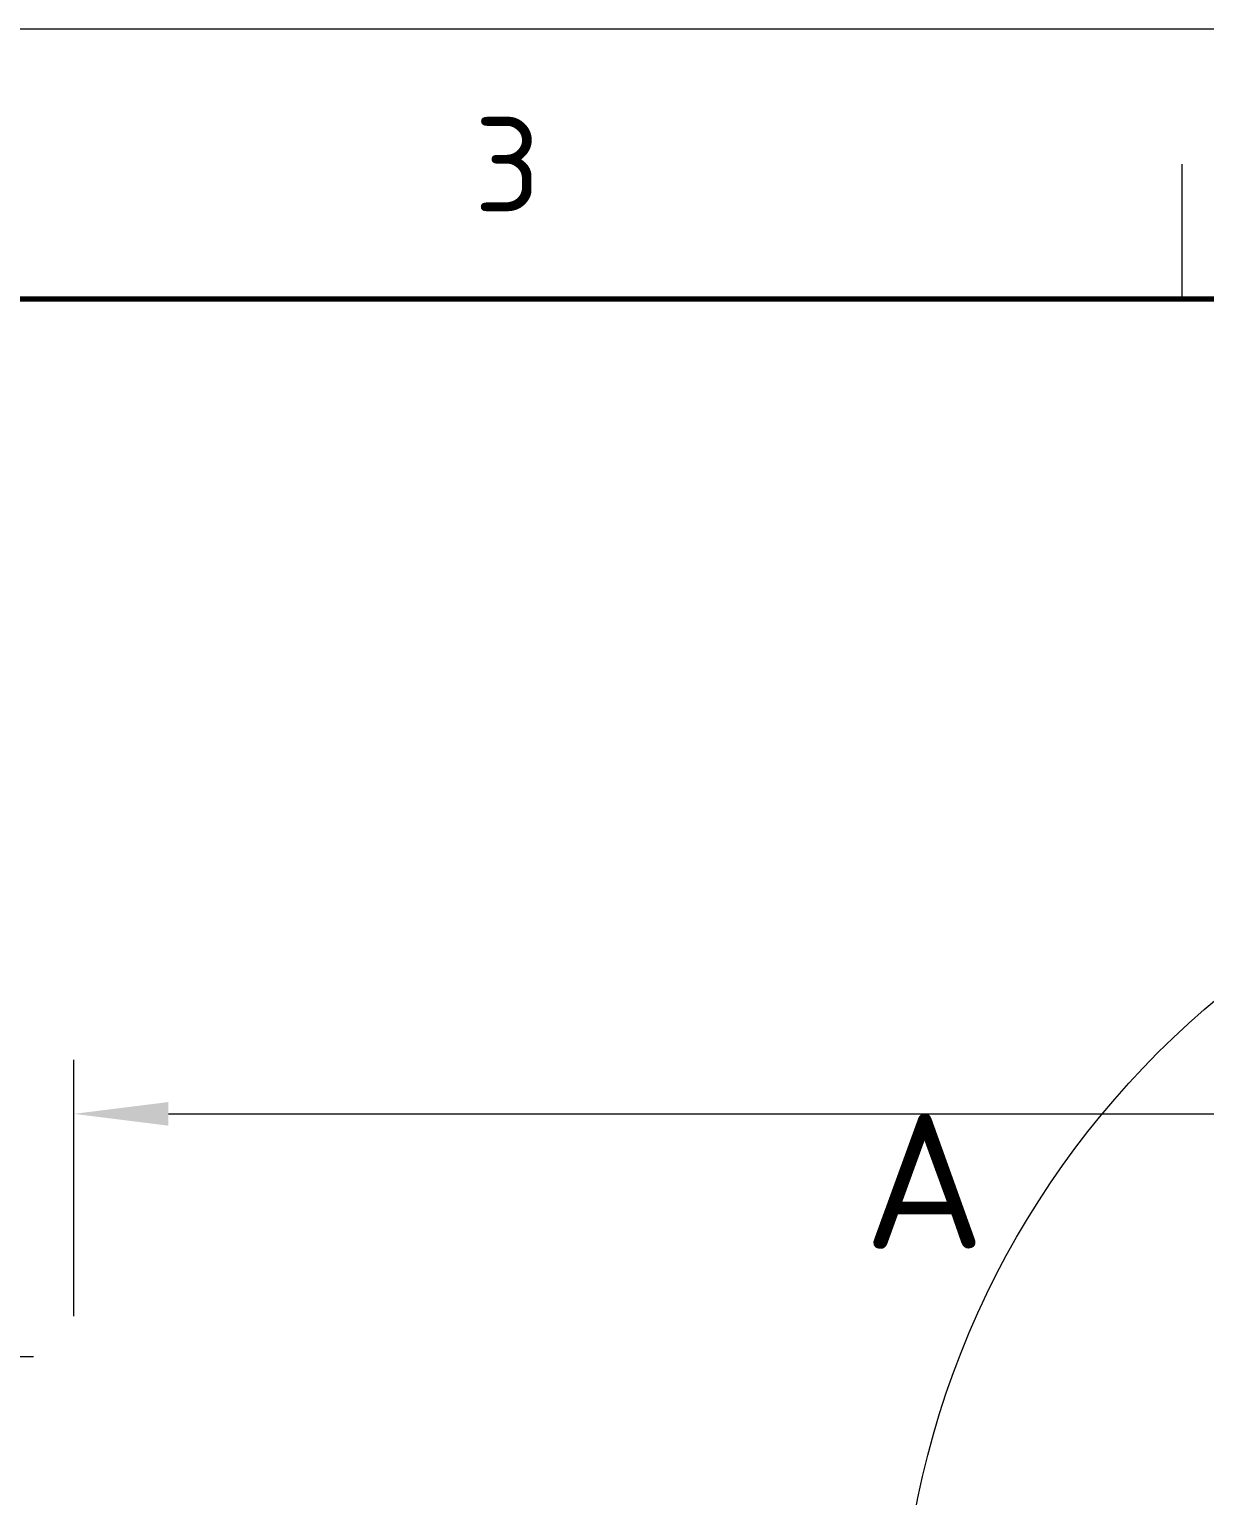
# Model space of a CAD drawing. Header units: millimetres. Extents: x 0 to 2382, y 0 to 420.
# Drawn here: x 104.3 to 147.8, y 365.7 to 420 of the extents above; entities that cross this region are included whole.
import ezdxf
from ezdxf.enums import TextEntityAlignment as Align

# ---------------------------------------------------------------- set-up
doc = ezdxf.new("R2010")
doc.units = ezdxf.units.MM
for name, color, linetype, lineweight in [('04-COTA', 3, 'CONTINUOUS', 18), ('06-TEXTO', 7, 'CONTINUOUS', 25), ('07-RECUADRO', 7, 'CONTINUOUS', 70), ('08-FINA', 5, 'CONTINUOUS', 18)]:
    doc.layers.add(name, color=color, linetype=linetype, lineweight=lineweight)
doc.styles.add('ISO3098', font='isocpeur.ttf')
doc.dimstyles.new('FLAMA-IRAM', dxfattribs={"dimtxt": 3.5, "dimasz": 3.5, "dimexe": 2, "dimexo": 1.5, "dimgap": 1, "dimtad": 1, "dimdec": 1, "dimtxsty": 'ISO3098', "dimblk": 'IRAM_FLECHA', "dimblk1": 'IRAM_FLECHA', "dimblk2": 'IRAM_FLECHA', "dimcen": 2.5, "dimclrd": 256, "dimclre": 256, "dimclrt": 256, "dimazin": 3, "dimtfac": 1, "dimtmove": 0, "dimatfit": 3, "dimlwd": 18, "dimlwe": 18})

# ---------------------------------------------------------------- blocks, each defined once
blk = doc.blocks.new('IRAM_FLECHA')
blk.add_solid([(0, 0), (-1, 0.125), (-1, -0.125)])

msp = doc.modelspace()

# ---------------------------------------------------------------- linework, layer by layer
at = {"layer": '07-RECUADRO'}
msp.add_lwpolyline([(25, 10), (584, 10), (584, 410), (25, 410)], close=True, dxfattribs=at)
at = {"layer": '08-FINA'}
msp.add_line((147, 410), (147, 415), dxfattribs=at)
msp.add_lwpolyline([(0, 0), (594, 0), (594, 420), (0, 420)], close=True, dxfattribs=at)
msp.add_circle((169.172, 359.024), 32.625, dxfattribs=at)

# ---------------------------------------------------------------- texts
at = {"layer": '06-TEXTO', "style": 'ISO3098'}
for s, height, p in [('3', 3.5, (122, 415)), ('A', 5, (137.453, 377.336))]:
    msp.add_text(s, height=height, dxfattribs=at).set_placement(p, align=Align.MIDDLE_CENTER)

# ---------------------------------------------------------------- dimensions: what is measured, and where the dimension line sits
at = {"layer": '04-COTA'}
msp.add_linear_dim(base=(105.947, 379.826), p1=(105.947, 370.826), p2=(212.807, 370.826), dimstyle='FLAMA-IRAM', override={"dimlfac": 2}, dxfattribs=at).render()
msp.add_linear_dim(base=(83.947, 153.471), p1=(105.947, 153.471), p2=(105.947, 370.826), angle=90, dimstyle='FLAMA-IRAM', override={"dimlfac": 2}, dxfattribs=at).render()

doc.saveas('drawing.dxf')
